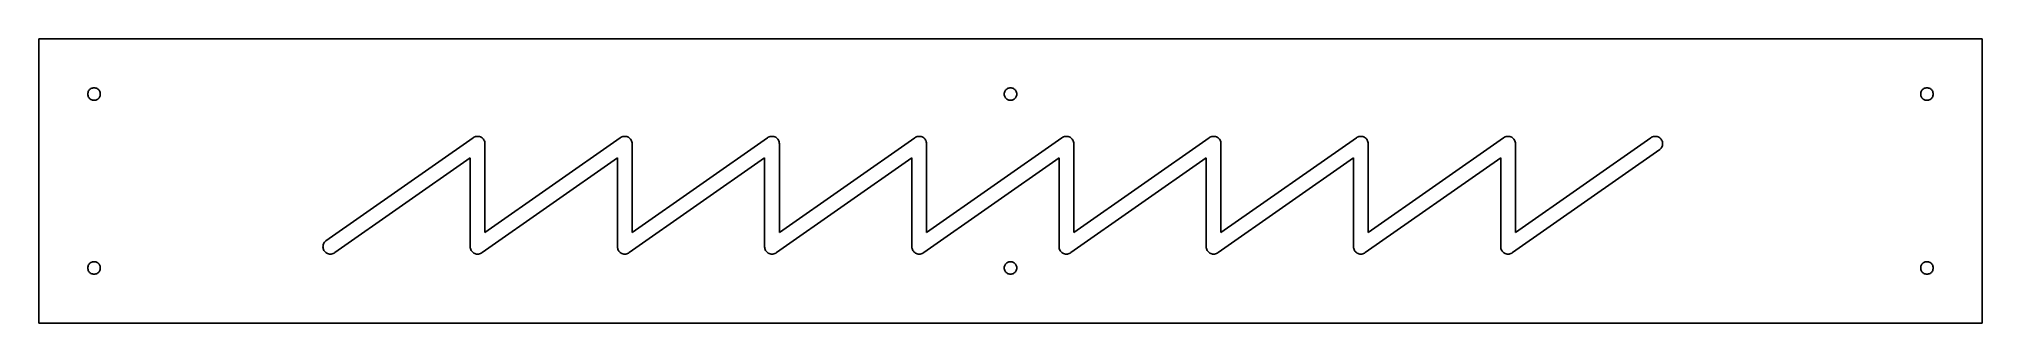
# Model space of a CAD drawing. Header units: metres. Extents: x 0 to 528, y 0 to 77.
import ezdxf

# ---------------------------------------------------------------- set-up
doc = ezdxf.new("R2010")
doc.units = ezdxf.units.M

msp = doc.modelspace()

# ---------------------------------------------------------------- linework, layer by layer
for p, q in [((528.02, 77.2584), (0, 77.2584)), ((0, 77.2584), (0, 0)), ((528.02, 0), (528.02, 77.2584)), ((13.6513, 63.2933), (13.7979, 63.4605)), ((13.7979, 63.4605), (13.9651, 63.6071)), ((13.9651, 63.6071), (14.15, 63.7307)), ((14.15, 63.7307), (14.3494, 63.829)), ((14.3494, 63.829), (14.56, 63.9005)), ((14.56, 63.9005), (14.7781, 63.9439)), ((14.7781, 63.9439), (15, 63.9584)), ((15, 63.9584), (15.2219, 63.9439)), ((15.2219, 63.9439), (15.44, 63.9005)), ((15.44, 63.9005), (15.6506, 63.829)), ((15.6506, 63.829), (15.85, 63.7307)), ((15.85, 63.7307), (16.0349, 63.6071)), ((16.0349, 63.6071), (16.2021, 63.4605)), ((16.2021, 63.4605), (16.3487, 63.2933)), ((262.661, 63.2933), (262.808, 63.4605)), ((262.808, 63.4605), (262.975, 63.6071)), ((262.975, 63.6071), (263.16, 63.7307)), ((263.16, 63.7307), (263.359, 63.829)), ((263.359, 63.829), (263.57, 63.9005)), ((263.57, 63.9005), (263.788, 63.9439)), ((263.788, 63.9439), (264.01, 63.9584)), ((264.01, 63.9584), (264.232, 63.9439)), ((264.232, 63.9439), (264.45, 63.9005)), ((264.45, 63.9005), (264.661, 63.829)), ((264.661, 63.829), (264.86, 63.7307)), ((264.86, 63.7307), (265.045, 63.6071)), ((265.045, 63.6071), (265.212, 63.4605)), ((265.212, 63.4605), (265.359, 63.2933)), ((511.671, 63.2933), (511.818, 63.4605)), ((511.818, 63.4605), (511.985, 63.6071)), ((511.985, 63.6071), (512.17, 63.7307)), ((512.17, 63.7307), (512.369, 63.829)), ((512.369, 63.829), (512.58, 63.9005)), ((512.58, 63.9005), (512.798, 63.9439)), ((512.798, 63.9439), (513.02, 63.9584)), ((513.02, 63.9584), (513.242, 63.9439)), ((513.242, 63.9439), (513.46, 63.9005)), ((513.46, 63.9005), (513.671, 63.829)), ((513.671, 63.829), (513.87, 63.7307)), ((513.87, 63.7307), (514.055, 63.6071)), ((514.055, 63.6071), (514.222, 63.4605)), ((514.222, 63.4605), (514.369, 63.2933)), ((13.3, 62.2584), (13.3145, 62.4803)), ((13.3145, 62.0365), (13.3, 62.2584)), ((13.3145, 62.4803), (13.3579, 62.6984)), ((13.3579, 61.8184), (13.3145, 62.0365)), ((13.3579, 62.6984), (13.4294, 62.909)), ((13.4294, 61.6078), (13.3579, 61.8184)), ((13.4294, 62.909), (13.5278, 63.1084)), ((13.5278, 61.4084), (13.4294, 61.6078)), ((13.5278, 63.1084), (13.6513, 63.2933)), ((13.6513, 61.2235), (13.5278, 61.4084)), ((13.7979, 61.0563), (13.6513, 61.2235)), ((13.9651, 60.9097), (13.7979, 61.0563)), ((14.15, 60.7862), (13.9651, 60.9097)), ((14.3494, 60.6878), (14.15, 60.7862)), ((14.56, 60.6163), (14.3494, 60.6878)), ((14.7781, 60.573), (14.56, 60.6163)), ((15, 60.5584), (14.7781, 60.573)), ((15.2219, 60.573), (15, 60.5584)), ((15.44, 60.6163), (15.2219, 60.573)), ((15.6506, 60.6878), (15.44, 60.6163)), ((15.85, 60.7862), (15.6506, 60.6878)), ((16.0349, 60.9097), (15.85, 60.7862)), ((16.2021, 61.0563), (16.0349, 60.9097)), ((16.3487, 61.2235), (16.2021, 61.0563)), ((16.3487, 63.2933), (16.4722, 63.1084)), ((16.4722, 61.4084), (16.3487, 61.2235)), ((16.4722, 63.1084), (16.5706, 62.909)), ((16.5706, 61.6078), (16.4722, 61.4084)), ((16.5706, 62.909), (16.6421, 62.6984)), ((16.6421, 61.8184), (16.5706, 61.6078)), ((16.6421, 62.6984), (16.6855, 62.4803)), ((16.6855, 62.0365), (16.6421, 61.8184)), ((16.6855, 62.4803), (16.7, 62.2584)), ((16.7, 62.2584), (16.6855, 62.0365)), ((262.31, 62.2584), (262.325, 62.4803)), ((262.325, 62.0365), (262.31, 62.2584)), ((262.325, 62.4803), (262.368, 62.6984)), ((262.368, 61.8184), (262.325, 62.0365)), ((262.368, 62.6984), (262.439, 62.909)), ((262.439, 61.6078), (262.368, 61.8184)), ((262.439, 62.909), (262.538, 63.1084)), ((262.538, 61.4084), (262.439, 61.6078)), ((262.538, 63.1084), (262.661, 63.2933)), ((262.661, 61.2235), (262.538, 61.4084)), ((262.808, 61.0563), (262.661, 61.2235)), ((262.975, 60.9097), (262.808, 61.0563)), ((263.16, 60.7862), (262.975, 60.9097)), ((263.359, 60.6878), (263.16, 60.7862)), ((263.57, 60.6163), (263.359, 60.6878)), ((263.788, 60.573), (263.57, 60.6163)), ((264.01, 60.5584), (263.788, 60.573)), ((264.232, 60.573), (264.01, 60.5584)), ((264.45, 60.6163), (264.232, 60.573)), ((264.661, 60.6878), (264.45, 60.6163)), ((264.86, 60.7862), (264.661, 60.6878)), ((265.045, 60.9097), (264.86, 60.7862)), ((265.212, 61.0563), (265.045, 60.9097)), ((265.359, 61.2235), (265.212, 61.0563)), ((265.359, 63.2933), (265.482, 63.1084)), ((265.482, 61.4084), (265.359, 61.2235)), ((265.482, 63.1084), (265.581, 62.909)), ((265.581, 61.6078), (265.482, 61.4084)), ((265.581, 62.909), (265.652, 62.6984)), ((265.652, 61.8184), (265.581, 61.6078)), ((265.652, 62.6984), (265.695, 62.4803)), ((265.695, 62.0365), (265.652, 61.8184)), ((265.695, 62.4803), (265.71, 62.2584)), ((265.71, 62.2584), (265.695, 62.0365)), ((511.32, 62.2584), (511.335, 62.4803)), ((511.335, 62.0365), (511.32, 62.2584)), ((511.335, 62.4803), (511.378, 62.6984)), ((511.378, 61.8184), (511.335, 62.0365)), ((511.378, 62.6984), (511.449, 62.909)), ((511.449, 61.6078), (511.378, 61.8184)), ((511.449, 62.909), (511.548, 63.1084)), ((511.548, 61.4084), (511.449, 61.6078)), ((511.548, 63.1084), (511.671, 63.2933)), ((511.671, 61.2235), (511.548, 61.4084)), ((511.818, 61.0563), (511.671, 61.2235)), ((511.985, 60.9097), (511.818, 61.0563)), ((512.17, 60.7862), (511.985, 60.9097)), ((512.369, 60.6878), (512.17, 60.7862)), ((512.58, 60.6163), (512.369, 60.6878)), ((512.798, 60.573), (512.58, 60.6163)), ((513.02, 60.5584), (512.798, 60.573)), ((513.242, 60.573), (513.02, 60.5584)), ((513.46, 60.6163), (513.242, 60.573)), ((513.671, 60.6878), (513.46, 60.6163)), ((513.87, 60.7862), (513.671, 60.6878)), ((514.055, 60.9097), (513.87, 60.7862)), ((514.222, 61.0563), (514.055, 60.9097)), ((514.369, 61.2235), (514.222, 61.0563)), ((514.369, 63.2933), (514.492, 63.1084)), ((514.492, 61.4084), (514.369, 61.2235)), ((514.492, 63.1084), (514.591, 62.909)), ((514.591, 61.6078), (514.492, 61.4084)), ((514.591, 62.909), (514.662, 62.6984)), ((514.662, 61.8184), (514.591, 61.6078)), ((514.662, 62.6984), (514.705, 62.4803)), ((514.705, 62.0365), (514.662, 61.8184)), ((514.705, 62.4803), (514.72, 62.2584)), ((514.72, 62.2584), (514.705, 62.0365)), ((77.9855, 22.353), (117.985, 50.353)), ((117.985, 50.353), (118.203, 50.4983)), ((118.203, 50.4983), (118.438, 50.614)), ((118.438, 50.614), (118.685, 50.6981)), ((118.685, 50.6981), (118.942, 50.7492)), ((118.942, 50.7492), (119.203, 50.7663)), ((119.203, 50.7663), (119.464, 50.7492)), ((119.464, 50.7492), (119.721, 50.6981)), ((119.721, 50.6981), (119.968, 50.614)), ((119.968, 50.614), (120.203, 50.4983)), ((120.203, 50.4983), (120.421, 50.353)), ((120.421, 50.353), (120.617, 50.1805)), ((120.617, 50.1805), (120.79, 49.9838)), ((120.79, 49.9838), (120.935, 49.7663)), ((120.935, 49.7663), (121.051, 49.5316)), ((121.051, 49.5316), (121.135, 49.2839)), ((121.135, 49.2839), (121.186, 49.0273)), ((121.186, 49.0273), (121.203, 48.7663)), ((121.203, 24.6053), (157.985, 50.353)), ((121.203, 48.7663), (121.203, 24.6053)), ((157.985, 50.353), (158.203, 50.4983)), ((158.203, 50.4983), (158.438, 50.614)), ((158.438, 50.614), (158.685, 50.6981)), ((158.685, 50.6981), (158.942, 50.7492)), ((158.942, 50.7492), (159.203, 50.7663)), ((159.203, 50.7663), (159.464, 50.7492)), ((159.464, 50.7492), (159.721, 50.6981)), ((159.721, 50.6981), (159.968, 50.614)), ((159.968, 50.614), (160.203, 50.4983)), ((160.203, 50.4983), (160.421, 50.353)), ((160.421, 50.353), (160.617, 50.1805)), ((160.617, 50.1805), (160.79, 49.9838)), ((160.79, 49.9838), (160.935, 49.7663)), ((160.935, 49.7663), (161.051, 49.5316)), ((161.051, 49.5316), (161.135, 49.2839)), ((161.135, 49.2839), (161.186, 49.0273)), ((161.186, 49.0273), (161.203, 48.7663)), ((161.203, 24.6053), (197.985, 50.353)), ((161.203, 48.7663), (161.203, 24.6053)), ((197.985, 50.353), (198.203, 50.4983)), ((198.203, 50.4983), (198.438, 50.614)), ((198.438, 50.614), (198.685, 50.6981)), ((198.685, 50.6981), (198.942, 50.7492)), ((198.942, 50.7492), (199.203, 50.7663)), ((199.203, 50.7663), (199.464, 50.7492)), ((199.464, 50.7492), (199.721, 50.6981)), ((199.721, 50.6981), (199.968, 50.614)), ((199.968, 50.614), (200.203, 50.4983)), ((200.203, 50.4983), (200.421, 50.353)), ((200.421, 50.353), (200.617, 50.1805)), ((200.617, 50.1805), (200.79, 49.9838)), ((200.79, 49.9838), (200.935, 49.7663)), ((200.935, 49.7663), (201.051, 49.5316)), ((201.051, 49.5316), (201.135, 49.2839)), ((201.135, 49.2839), (201.186, 49.0273)), ((201.186, 49.0273), (201.203, 48.7663)), ((201.203, 24.6053), (237.985, 50.353)), ((201.203, 48.7663), (201.203, 24.6053)), ((237.985, 50.353), (238.203, 50.4983)), ((238.203, 50.4983), (238.438, 50.614)), ((238.438, 50.614), (238.685, 50.6981)), ((238.685, 50.6981), (238.942, 50.7492)), ((238.942, 50.7492), (239.203, 50.7663)), ((239.203, 50.7663), (239.464, 50.7492)), ((239.464, 50.7492), (239.721, 50.6981)), ((239.721, 50.6981), (239.968, 50.614)), ((239.968, 50.614), (240.203, 50.4983)), ((240.203, 50.4983), (240.421, 50.353)), ((240.421, 50.353), (240.617, 50.1805)), ((240.617, 50.1805), (240.79, 49.9838)), ((240.79, 49.9838), (240.935, 49.7663)), ((240.935, 49.7663), (241.051, 49.5316)), ((241.051, 49.5316), (241.135, 49.2839)), ((241.135, 49.2839), (241.186, 49.0273)), ((241.186, 49.0273), (241.203, 48.7663)), ((241.203, 24.6053), (277.985, 50.353)), ((241.203, 48.7663), (241.203, 24.6053)), ((277.985, 50.353), (278.203, 50.4983)), ((278.203, 50.4983), (278.438, 50.614)), ((278.438, 50.614), (278.685, 50.6981)), ((278.685, 50.6981), (278.942, 50.7492)), ((278.942, 50.7492), (279.203, 50.7663)), ((279.203, 50.7663), (279.464, 50.7492)), ((279.464, 50.7492), (279.721, 50.6981)), ((279.721, 50.6981), (279.968, 50.614)), ((279.968, 50.614), (280.203, 50.4983)), ((280.203, 50.4983), (280.421, 50.353)), ((280.421, 50.353), (280.617, 50.1805)), ((280.617, 50.1805), (280.79, 49.9838)), ((280.79, 49.9838), (280.935, 49.7663)), ((280.935, 49.7663), (281.051, 49.5316)), ((281.051, 49.5316), (281.135, 49.2839)), ((281.135, 49.2839), (281.186, 49.0273)), ((281.186, 49.0273), (281.203, 48.7663)), ((281.203, 24.6053), (317.985, 50.353)), ((281.203, 48.7663), (281.203, 24.6053)), ((317.985, 50.353), (318.203, 50.4983)), ((318.203, 50.4983), (318.438, 50.614)), ((318.438, 50.614), (318.685, 50.6981)), ((318.685, 50.6981), (318.942, 50.7492)), ((318.942, 50.7492), (319.203, 50.7663)), ((319.203, 50.7663), (319.464, 50.7492)), ((319.464, 50.7492), (319.721, 50.6981)), ((319.721, 50.6981), (319.968, 50.614)), ((319.968, 50.614), (320.203, 50.4983)), ((320.203, 50.4983), (320.421, 50.353)), ((320.421, 50.353), (320.617, 50.1805)), ((320.617, 50.1805), (320.79, 49.9838)), ((320.79, 49.9838), (320.935, 49.7663)), ((320.935, 49.7663), (321.051, 49.5316)), ((321.051, 49.5316), (321.135, 49.2839)), ((321.135, 49.2839), (321.186, 49.0273)), ((321.186, 49.0273), (321.203, 48.7663)), ((321.203, 24.6053), (357.985, 50.353)), ((321.203, 48.7663), (321.203, 24.6053)), ((357.985, 50.353), (358.203, 50.4983)), ((358.203, 50.4983), (358.438, 50.614)), ((358.438, 50.614), (358.685, 50.6981)), ((358.685, 50.6981), (358.942, 50.7492)), ((358.942, 50.7492), (359.203, 50.7663)), ((359.203, 50.7663), (359.464, 50.7492)), ((359.464, 50.7492), (359.721, 50.6981)), ((359.721, 50.6981), (359.968, 50.614)), ((359.968, 50.614), (360.203, 50.4983)), ((360.203, 50.4983), (360.421, 50.353)), ((360.421, 50.353), (360.617, 50.1805)), ((360.617, 50.1805), (360.79, 49.9838)), ((360.79, 49.9838), (360.935, 49.7663)), ((360.935, 49.7663), (361.051, 49.5316)), ((361.051, 49.5316), (361.135, 49.2839)), ((361.135, 49.2839), (361.186, 49.0273)), ((361.186, 49.0273), (361.203, 48.7663)), ((361.203, 24.6053), (397.985, 50.353)), ((361.203, 48.7663), (361.203, 24.6053)), ((397.985, 50.353), (398.203, 50.4983)), ((398.203, 50.4983), (398.438, 50.614)), ((398.438, 50.614), (398.685, 50.6981)), ((398.685, 50.6981), (398.942, 50.7492)), ((398.942, 50.7492), (399.203, 50.7663)), ((399.203, 50.7663), (399.464, 50.7492)), ((399.464, 50.7492), (399.721, 50.6981)), ((399.721, 50.6981), (399.968, 50.614)), ((399.968, 50.614), (400.203, 50.4983)), ((400.203, 50.4983), (400.421, 50.353)), ((400.421, 50.353), (400.617, 50.1805)), ((400.617, 50.1805), (400.79, 49.9838)), ((400.79, 49.9838), (400.935, 49.7663)), ((400.935, 49.7663), (401.051, 49.5316)), ((401.051, 49.5316), (401.135, 49.2839)), ((401.135, 49.2839), (401.186, 49.0273)), ((401.186, 49.0273), (401.203, 48.7663)), ((401.203, 24.6053), (437.985, 50.353)), ((401.203, 48.7663), (401.203, 24.6053)), ((437.985, 50.353), (438.203, 50.4983)), ((438.203, 50.4983), (438.438, 50.614)), ((438.438, 50.614), (438.685, 50.6981)), ((438.685, 50.6981), (438.942, 50.7492)), ((438.942, 50.7492), (439.203, 50.7663)), ((439.203, 50.7663), (439.464, 50.7492)), ((439.464, 50.7492), (439.721, 50.6981)), ((439.721, 50.6981), (439.968, 50.614)), ((439.968, 50.614), (440.203, 50.4983)), ((440.203, 50.4983), (440.421, 50.353)), ((440.421, 50.353), (440.617, 50.1805)), ((440.617, 50.1805), (440.79, 49.9838)), ((440.79, 47.5488), (440.617, 47.3521)), ((440.79, 49.9838), (440.935, 49.7663)), ((440.935, 47.7663), (440.79, 47.5488)), ((440.935, 49.7663), (441.051, 49.5316)), ((441.051, 48.0009), (440.935, 47.7663)), ((441.051, 49.5316), (441.135, 49.2839)), ((441.135, 48.2486), (441.051, 48.0009)), ((441.135, 49.2839), (441.186, 49.0273)), ((441.186, 48.5052), (441.135, 48.2486)), ((441.186, 49.0273), (441.203, 48.7663)), ((441.203, 48.7663), (441.186, 48.5052)), ((117.203, 44.9273), (80.4205, 19.1796)), ((117.203, 20.7663), (117.203, 44.9273)), ((157.203, 44.9273), (120.421, 19.1796)), ((157.203, 20.7663), (157.203, 44.9273)), ((197.203, 44.9273), (160.421, 19.1796)), ((197.203, 20.7663), (197.203, 44.9273)), ((237.203, 44.9273), (200.421, 19.1796)), ((237.203, 20.7663), (237.203, 44.9273)), ((277.203, 44.9273), (240.421, 19.1796)), ((277.203, 20.7663), (277.203, 44.9273)), ((317.203, 44.9273), (280.421, 19.1796)), ((317.203, 20.7663), (317.203, 44.9273)), ((357.203, 44.9273), (320.421, 19.1796)), ((357.203, 20.7663), (357.203, 44.9273)), ((397.203, 44.9273), (360.421, 19.1796)), ((397.203, 20.7663), (397.203, 44.9273)), ((440.421, 47.1796), (400.421, 19.1796)), ((440.617, 47.3521), (440.421, 47.1796)), ((77.2201, 21.0273), (77.2711, 21.2839)), ((77.2711, 21.2839), (77.3552, 21.5317)), ((77.3552, 21.5317), (77.4709, 21.7663)), ((77.4709, 21.7663), (77.6163, 21.9838)), ((77.6163, 21.9838), (77.7888, 22.1805)), ((77.7888, 22.1805), (77.9855, 22.353)), ((13.4294, 15.6506), (13.5278, 15.85)), ((13.5278, 15.85), (13.6513, 16.0349)), ((13.6513, 16.0349), (13.7979, 16.2021)), ((13.7979, 16.2021), (13.9651, 16.3487)), ((13.9651, 16.3487), (14.15, 16.4722)), ((14.15, 16.4722), (14.3494, 16.5706)), ((14.3494, 16.5706), (14.56, 16.6421)), ((14.56, 16.6421), (14.7781, 16.6855)), ((14.7781, 16.6855), (15, 16.7)), ((15, 16.7), (15.2219, 16.6855)), ((15.2219, 16.6855), (15.44, 16.6421)), ((15.44, 16.6421), (15.6506, 16.5706)), ((15.6506, 16.5706), (15.85, 16.4722)), ((15.85, 16.4722), (16.0349, 16.3487)), ((16.0349, 16.3487), (16.2021, 16.2021)), ((16.2021, 16.2021), (16.3487, 16.0349)), ((16.3487, 16.0349), (16.4722, 15.85)), ((16.4722, 15.85), (16.5706, 15.6506)), ((77.203, 20.7663), (77.2201, 21.0273)), ((77.2201, 20.5052), (77.203, 20.7663)), ((77.2711, 20.2487), (77.2201, 20.5052)), ((77.3552, 20.0009), (77.2711, 20.2487)), ((77.4709, 19.7663), (77.3552, 20.0009)), ((77.6163, 19.5488), (77.4709, 19.7663)), ((77.7888, 19.3521), (77.6163, 19.5488)), ((77.9855, 19.1796), (77.7888, 19.3521)), ((78.203, 19.0342), (77.9855, 19.1796)), ((78.4376, 18.9185), (78.203, 19.0342)), ((78.6854, 18.8344), (78.4376, 18.9185)), ((78.9419, 18.7834), (78.6854, 18.8344)), ((79.203, 18.7663), (78.9419, 18.7834)), ((79.464, 18.7834), (79.203, 18.7663)), ((79.7206, 18.8344), (79.464, 18.7834)), ((79.9684, 18.9185), (79.7206, 18.8344)), ((80.203, 19.0342), (79.9684, 18.9185)), ((80.4205, 19.1796), (80.203, 19.0342)), ((117.22, 20.5052), (117.203, 20.7663)), ((117.271, 20.2487), (117.22, 20.5052)), ((117.355, 20.0009), (117.271, 20.2487)), ((117.471, 19.7663), (117.355, 20.0009)), ((117.616, 19.5488), (117.471, 19.7663)), ((117.789, 19.3521), (117.616, 19.5488)), ((117.985, 19.1796), (117.789, 19.3521)), ((118.203, 19.0342), (117.985, 19.1796)), ((118.438, 18.9185), (118.203, 19.0342)), ((118.685, 18.8344), (118.438, 18.9185)), ((118.942, 18.7834), (118.685, 18.8344)), ((119.203, 18.7663), (118.942, 18.7834)), ((119.464, 18.7834), (119.203, 18.7663)), ((119.721, 18.8344), (119.464, 18.7834)), ((119.968, 18.9185), (119.721, 18.8344)), ((120.203, 19.0342), (119.968, 18.9185)), ((120.421, 19.1796), (120.203, 19.0342)), ((157.22, 20.5052), (157.203, 20.7663)), ((157.271, 20.2487), (157.22, 20.5052)), ((157.355, 20.0009), (157.271, 20.2487)), ((157.471, 19.7663), (157.355, 20.0009)), ((157.616, 19.5488), (157.471, 19.7663)), ((157.789, 19.3521), (157.616, 19.5488)), ((157.985, 19.1796), (157.789, 19.3521)), ((158.203, 19.0342), (157.985, 19.1796)), ((158.438, 18.9185), (158.203, 19.0342)), ((158.685, 18.8344), (158.438, 18.9185)), ((158.942, 18.7834), (158.685, 18.8344)), ((159.203, 18.7663), (158.942, 18.7834)), ((159.464, 18.7834), (159.203, 18.7663)), ((159.721, 18.8344), (159.464, 18.7834)), ((159.968, 18.9185), (159.721, 18.8344)), ((160.203, 19.0342), (159.968, 18.9185)), ((160.421, 19.1796), (160.203, 19.0342)), ((197.22, 20.5052), (197.203, 20.7663)), ((197.271, 20.2487), (197.22, 20.5052)), ((197.355, 20.0009), (197.271, 20.2487)), ((197.471, 19.7663), (197.355, 20.0009)), ((197.616, 19.5488), (197.471, 19.7663)), ((197.789, 19.3521), (197.616, 19.5488)), ((197.985, 19.1796), (197.789, 19.3521)), ((198.203, 19.0342), (197.985, 19.1796)), ((198.438, 18.9185), (198.203, 19.0342)), ((198.685, 18.8344), (198.438, 18.9185)), ((198.942, 18.7834), (198.685, 18.8344)), ((199.203, 18.7663), (198.942, 18.7834)), ((199.464, 18.7834), (199.203, 18.7663)), ((199.721, 18.8344), (199.464, 18.7834)), ((199.968, 18.9185), (199.721, 18.8344)), ((200.203, 19.0342), (199.968, 18.9185)), ((200.421, 19.1796), (200.203, 19.0342)), ((237.22, 20.5052), (237.203, 20.7663)), ((237.271, 20.2487), (237.22, 20.5052)), ((237.355, 20.0009), (237.271, 20.2487)), ((237.471, 19.7663), (237.355, 20.0009)), ((237.616, 19.5488), (237.471, 19.7663)), ((237.789, 19.3521), (237.616, 19.5488)), ((237.985, 19.1796), (237.789, 19.3521)), ((238.203, 19.0342), (237.985, 19.1796)), ((238.438, 18.9185), (238.203, 19.0342)), ((238.685, 18.8344), (238.438, 18.9185)), ((238.942, 18.7834), (238.685, 18.8344)), ((239.203, 18.7663), (238.942, 18.7834)), ((239.464, 18.7834), (239.203, 18.7663)), ((239.721, 18.8344), (239.464, 18.7834)), ((239.968, 18.9185), (239.721, 18.8344)), ((240.203, 19.0342), (239.968, 18.9185)), ((240.421, 19.1796), (240.203, 19.0342)), ((262.439, 15.6506), (262.538, 15.85)), ((262.538, 15.85), (262.661, 16.0349)), ((262.661, 16.0349), (262.808, 16.2021)), ((262.808, 16.2021), (262.975, 16.3487)), ((262.975, 16.3487), (263.16, 16.4722)), ((263.16, 16.4722), (263.359, 16.5706)), ((263.359, 16.5706), (263.57, 16.6421)), ((263.57, 16.6421), (263.788, 16.6855)), ((263.788, 16.6855), (264.01, 16.7)), ((264.01, 16.7), (264.232, 16.6855)), ((264.232, 16.6855), (264.45, 16.6421)), ((264.45, 16.6421), (264.661, 16.5706)), ((264.661, 16.5706), (264.86, 16.4722)), ((264.86, 16.4722), (265.045, 16.3487)), ((265.045, 16.3487), (265.212, 16.2021)), ((265.212, 16.2021), (265.359, 16.0349)), ((265.359, 16.0349), (265.482, 15.85)), ((265.482, 15.85), (265.581, 15.6506)), ((277.22, 20.5052), (277.203, 20.7663)), ((277.271, 20.2487), (277.22, 20.5052)), ((277.355, 20.0009), (277.271, 20.2487)), ((277.471, 19.7663), (277.355, 20.0009)), ((277.616, 19.5488), (277.471, 19.7663)), ((277.789, 19.3521), (277.616, 19.5488)), ((277.985, 19.1796), (277.789, 19.3521)), ((278.203, 19.0342), (277.985, 19.1796)), ((278.438, 18.9185), (278.203, 19.0342)), ((278.685, 18.8344), (278.438, 18.9185)), ((278.942, 18.7834), (278.685, 18.8344)), ((279.203, 18.7663), (278.942, 18.7834)), ((279.464, 18.7834), (279.203, 18.7663)), ((279.721, 18.8344), (279.464, 18.7834)), ((279.968, 18.9185), (279.721, 18.8344)), ((280.203, 19.0342), (279.968, 18.9185)), ((280.421, 19.1796), (280.203, 19.0342)), ((317.22, 20.5052), (317.203, 20.7663)), ((317.271, 20.2487), (317.22, 20.5052)), ((317.355, 20.0009), (317.271, 20.2487)), ((317.471, 19.7663), (317.355, 20.0009)), ((317.616, 19.5488), (317.471, 19.7663)), ((317.789, 19.3521), (317.616, 19.5488)), ((317.985, 19.1796), (317.789, 19.3521)), ((318.203, 19.0342), (317.985, 19.1796)), ((318.438, 18.9185), (318.203, 19.0342)), ((318.685, 18.8344), (318.438, 18.9185)), ((318.942, 18.7834), (318.685, 18.8344)), ((319.203, 18.7663), (318.942, 18.7834)), ((319.464, 18.7834), (319.203, 18.7663)), ((319.721, 18.8344), (319.464, 18.7834)), ((319.968, 18.9185), (319.721, 18.8344)), ((320.203, 19.0342), (319.968, 18.9185)), ((320.421, 19.1796), (320.203, 19.0342)), ((357.22, 20.5052), (357.203, 20.7663)), ((357.271, 20.2487), (357.22, 20.5052)), ((357.355, 20.0009), (357.271, 20.2487)), ((357.471, 19.7663), (357.355, 20.0009)), ((357.616, 19.5488), (357.471, 19.7663)), ((357.789, 19.3521), (357.616, 19.5488)), ((357.985, 19.1796), (357.789, 19.3521)), ((358.203, 19.0342), (357.985, 19.1796)), ((358.438, 18.9185), (358.203, 19.0342)), ((358.685, 18.8344), (358.438, 18.9185)), ((358.942, 18.7834), (358.685, 18.8344)), ((359.203, 18.7663), (358.942, 18.7834)), ((359.464, 18.7834), (359.203, 18.7663)), ((359.721, 18.8344), (359.464, 18.7834)), ((359.968, 18.9185), (359.721, 18.8344)), ((360.203, 19.0342), (359.968, 18.9185)), ((360.421, 19.1796), (360.203, 19.0342)), ((397.22, 20.5052), (397.203, 20.7663)), ((397.271, 20.2487), (397.22, 20.5052)), ((397.355, 20.0009), (397.271, 20.2487)), ((397.471, 19.7663), (397.355, 20.0009)), ((397.616, 19.5488), (397.471, 19.7663)), ((397.789, 19.3521), (397.616, 19.5488)), ((397.985, 19.1796), (397.789, 19.3521)), ((398.203, 19.0342), (397.985, 19.1796)), ((398.438, 18.9185), (398.203, 19.0342)), ((398.685, 18.8344), (398.438, 18.9185)), ((398.942, 18.7834), (398.685, 18.8344)), ((399.203, 18.7663), (398.942, 18.7834)), ((399.464, 18.7834), (399.203, 18.7663)), ((399.721, 18.8344), (399.464, 18.7834)), ((399.968, 18.9185), (399.721, 18.8344)), ((400.203, 19.0342), (399.968, 18.9185)), ((400.421, 19.1796), (400.203, 19.0342)), ((511.449, 15.6506), (511.548, 15.85)), ((511.548, 15.85), (511.671, 16.0349)), ((511.671, 16.0349), (511.818, 16.2021)), ((511.818, 16.2021), (511.985, 16.3487)), ((511.985, 16.3487), (512.17, 16.4722)), ((512.17, 16.4722), (512.369, 16.5706)), ((512.369, 16.5706), (512.58, 16.6421)), ((512.58, 16.6421), (512.798, 16.6855)), ((512.798, 16.6855), (513.02, 16.7)), ((513.02, 16.7), (513.242, 16.6855)), ((513.242, 16.6855), (513.46, 16.6421)), ((513.46, 16.6421), (513.671, 16.5706)), ((513.671, 16.5706), (513.87, 16.4722)), ((513.87, 16.4722), (514.055, 16.3487)), ((514.055, 16.3487), (514.222, 16.2021)), ((514.222, 16.2021), (514.369, 16.0349)), ((514.369, 16.0349), (514.492, 15.85)), ((514.492, 15.85), (514.591, 15.6506)), ((13.3, 15), (13.3145, 15.2219)), ((13.3145, 14.7781), (13.3, 15)), ((13.3145, 15.2219), (13.3579, 15.44)), ((13.3579, 14.56), (13.3145, 14.7781)), ((13.3579, 15.44), (13.4294, 15.6506)), ((13.4294, 14.3494), (13.3579, 14.56)), ((13.5278, 14.15), (13.4294, 14.3494)), ((13.6513, 13.9651), (13.5278, 14.15)), ((13.7979, 13.7979), (13.6513, 13.9651)), ((13.9651, 13.6513), (13.7979, 13.7979)), ((14.15, 13.5278), (13.9651, 13.6513)), ((14.3494, 13.4294), (14.15, 13.5278)), ((14.56, 13.3579), (14.3494, 13.4294)), ((14.7781, 13.3145), (14.56, 13.3579)), ((15, 13.3), (14.7781, 13.3145)), ((15.2219, 13.3145), (15, 13.3)), ((15.44, 13.3579), (15.2219, 13.3145)), ((15.6506, 13.4294), (15.44, 13.3579)), ((15.85, 13.5278), (15.6506, 13.4294)), ((16.0349, 13.6513), (15.85, 13.5278)), ((16.2021, 13.7979), (16.0349, 13.6513)), ((16.3487, 13.9651), (16.2021, 13.7979)), ((16.4722, 14.15), (16.3487, 13.9651)), ((16.5706, 14.3494), (16.4722, 14.15)), ((16.5706, 15.6506), (16.6421, 15.44)), ((16.6421, 14.56), (16.5706, 14.3494)), ((16.6421, 15.44), (16.6855, 15.2219)), ((16.6855, 14.7781), (16.6421, 14.56)), ((16.6855, 15.2219), (16.7, 15)), ((16.7, 15), (16.6855, 14.7781)), ((262.31, 15), (262.325, 15.2219)), ((262.325, 14.7781), (262.31, 15)), ((262.325, 15.2219), (262.368, 15.44)), ((262.368, 14.56), (262.325, 14.7781)), ((262.368, 15.44), (262.439, 15.6506)), ((262.439, 14.3494), (262.368, 14.56)), ((262.538, 14.15), (262.439, 14.3494)), ((262.661, 13.9651), (262.538, 14.15)), ((262.808, 13.7979), (262.661, 13.9651)), ((262.975, 13.6513), (262.808, 13.7979)), ((263.16, 13.5278), (262.975, 13.6513)), ((263.359, 13.4294), (263.16, 13.5278)), ((263.57, 13.3579), (263.359, 13.4294)), ((263.788, 13.3145), (263.57, 13.3579)), ((264.01, 13.3), (263.788, 13.3145)), ((264.232, 13.3145), (264.01, 13.3)), ((264.45, 13.3579), (264.232, 13.3145)), ((264.661, 13.4294), (264.45, 13.3579)), ((264.86, 13.5278), (264.661, 13.4294)), ((265.045, 13.6513), (264.86, 13.5278)), ((265.212, 13.7979), (265.045, 13.6513)), ((265.359, 13.9651), (265.212, 13.7979)), ((265.482, 14.15), (265.359, 13.9651)), ((265.581, 14.3494), (265.482, 14.15)), ((265.581, 15.6506), (265.652, 15.44)), ((265.652, 14.56), (265.581, 14.3494)), ((265.652, 15.44), (265.695, 15.2219)), ((265.695, 14.7781), (265.652, 14.56)), ((265.695, 15.2219), (265.71, 15)), ((265.71, 15), (265.695, 14.7781)), ((511.32, 15), (511.335, 15.2219)), ((511.335, 14.7781), (511.32, 15)), ((511.335, 15.2219), (511.378, 15.44)), ((511.378, 14.56), (511.335, 14.7781)), ((511.378, 15.44), (511.449, 15.6506)), ((511.449, 14.3494), (511.378, 14.56)), ((511.548, 14.15), (511.449, 14.3494)), ((511.671, 13.9651), (511.548, 14.15)), ((511.818, 13.7979), (511.671, 13.9651)), ((511.985, 13.6513), (511.818, 13.7979)), ((512.17, 13.5278), (511.985, 13.6513)), ((512.369, 13.4294), (512.17, 13.5278)), ((512.58, 13.3579), (512.369, 13.4294)), ((512.798, 13.3145), (512.58, 13.3579)), ((513.02, 13.3), (512.798, 13.3145)), ((513.242, 13.3145), (513.02, 13.3)), ((513.46, 13.3579), (513.242, 13.3145)), ((513.671, 13.4294), (513.46, 13.3579)), ((513.87, 13.5278), (513.671, 13.4294)), ((514.055, 13.6513), (513.87, 13.5278)), ((514.222, 13.7979), (514.055, 13.6513)), ((514.369, 13.9651), (514.222, 13.7979)), ((514.492, 14.15), (514.369, 13.9651)), ((514.591, 14.3494), (514.492, 14.15)), ((514.591, 15.6506), (514.662, 15.44)), ((514.662, 14.56), (514.591, 14.3494)), ((514.662, 15.44), (514.705, 15.2219)), ((514.705, 14.7781), (514.662, 14.56)), ((514.705, 15.2219), (514.72, 15)), ((514.72, 15), (514.705, 14.7781)), ((0, 0), (528.02, 0))]:
    msp.add_line(p, q)

doc.saveas('drawing.dxf')
